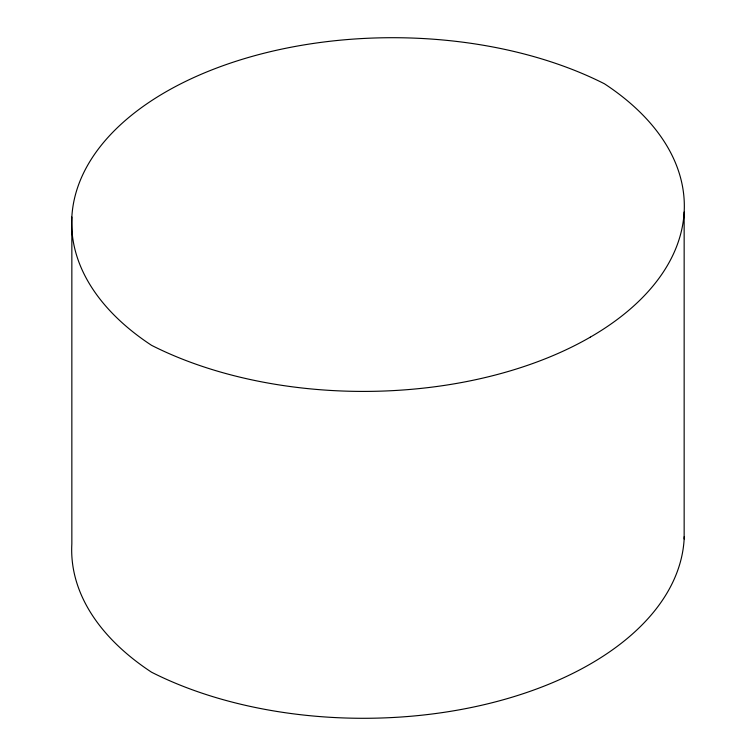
<?xml version="1.0" encoding="UTF-8"?>
<svg xmlns="http://www.w3.org/2000/svg" width="756" height="756" viewBox="0 0 756 756"><rect width="100%" height="100%" fill="white"/><g stroke="black" fill="none" stroke-linecap="round" stroke-linejoin="round"><path stroke-width="1.13" d="M684.152 212.086L684.152 538.971M71.848 217.029L71.848 543.914A320.95 185.296 0 0 0 151.531 672.197A320.95 185.296 0 0 0 492.789 702.56A320.95 185.296 0 0 0 684.256 536.665M590.323 337.138A320.95 185.296 0 0 0 604.469 83.803A320.95 185.296 0 0 0 165.677 91.977A320.95 185.296 0 0 0 151.531 345.312A320.95 185.296 0 0 0 590.323 337.138"/></g></svg>
